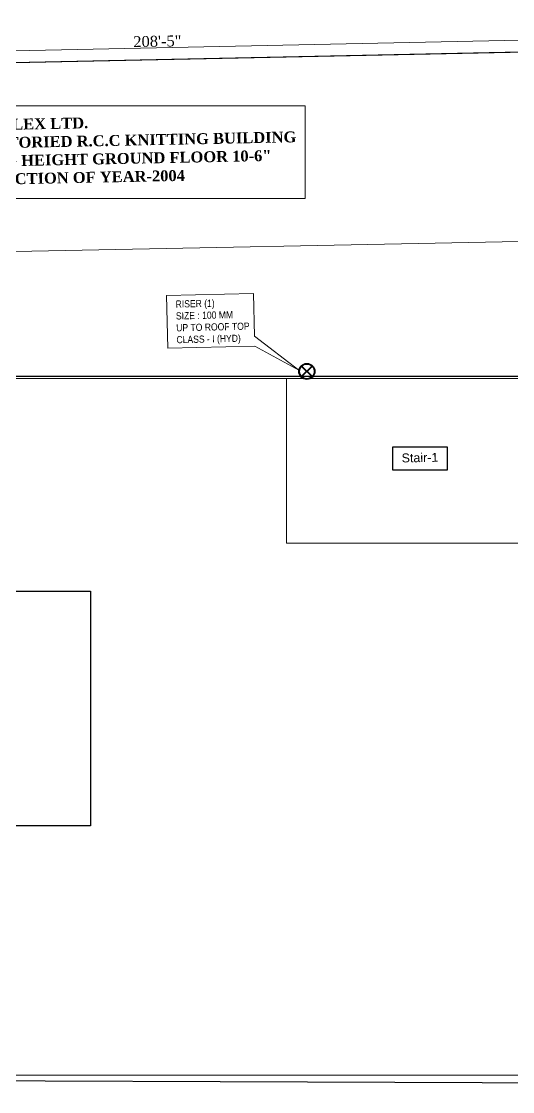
# Model space of a CAD drawing. Header units: inches. Extents: x -250485 to 735580, y -140410 to 288049.
# Drawn here: x 16110 to 16651, y 21268 to 22446 of the extents above; entities that cross this region are included whole.
import ezdxf

# ---------------------------------------------------------------- set-up
doc = ezdxf.new("R2010")
doc.units = ezdxf.units.IN
doc.header["$MEASUREMENT"] = 0
doc.header["$PDMODE"] = 35
doc.linetypes.add('CONTINOUS', pattern=[0])
doc.layers.get('0').update_dxf_attribs({"lineweight": 0})
doc.layers.get('Defpoints').update_dxf_attribs({"lineweight": 0})
for name, color, linetype, lineweight in [('AA-SECTION', 242, 'Continuous', 13), ('FF-SIAMESE CONNECTION', 1, 'Continuous', 25), ('FIRE TEX', 7, 'Continuous', 53), ('Layer1', 134, 'Continuous', 0), ('MS Pipe', 1, 'Continuous', 18), ('TEX', 7, 'Continuous', 0)]:
    doc.layers.add(name, color=color, linetype=linetype, lineweight=lineweight)
for name, color, linetype in [('Sprinklar Branch Pipe..', 10, 'Continuous'), ('sprinkler', 100, 'Continuous'), ('T2', 254, 'Continuous')]:
    doc.layers.add(name, color=color, linetype=linetype)
doc.styles.add('REG', font='times.ttf')
doc.styles.add('style1', font='arial.ttf')
doc.styles.add('ZIA', font='ARIALN.TTF', dxfattribs={"width": 1.05, "height": 10})
doc.dimstyles.new('Dim-Pres', dxfattribs={"dimtxt": 5.5, "dimasz": 2, "dimexe": 1.5, "dimexo": 1.5, "dimgap": 1, "dimtad": 3, "dimdec": 0, "dimzin": 3, "dimdsep": 46, "dimlunit": 4, "dimtxsty": 'REG', "dimblk": 'point', "dimcen": 2, "dimclrd": 256, "dimclre": 256, "dimclrt": 7, "dimadec": 0, "dimazin": 0, "dimtfac": 0.75, "dimtdec": 0, "dimtmove": 1, "dimatfit": 3, "dimldrblk": 'point', "dimfxl": 0, "dimtolj": 1, "dimtzin": 0, "dimlwd": -1, "dimlwe": -1, "dimarcsym": 1})

# ---------------------------------------------------------------- blocks, each defined once
blk = doc.blocks.new('hkhjhj')
at = {"layer": 'FIRE TEX'}
h = blk.add_hatch(color=1, dxfattribs=at)
h.paths.add_polyline_path([(-254795, 700848, 1), (-254755, 699094, 1)])
h.paths.add_polyline_path([(-254793, 700778, -1), (-254757, 699164, -1)], flags=16)
at = {"layer": 'sprinkler', "color": 1}
for radius in [877, 807]:
    blk.add_circle((-254775, 699971), radius, dxfattribs=at)
at = {"layer": 'T2', "color": 1, "linetype": 'Continuous', "lineweight": 40}
for p, q in [((-255359, 700527), (-254191, 699414)), ((-254196, 700533), (-255354, 699409))]:
    blk.add_line(p, q, dxfattribs=at)
blk = doc.blocks.new('dot')
at = {"color": 4}
for p, q in [((-1.5, 0), (1.5, 0)), ((0, 1.5), (0, -1.5))]:
    blk.add_line(p, q, dxfattribs=at)
at = {"color": 6, "const_width": 0.5}
blk.add_lwpolyline([(-0.25, 0, 1), (0.25, 0, 1)], format="xyb", close=True, dxfattribs=at)
blk = doc.blocks.new('point')
blk.add_blockref('dot', (0, 0))
blk = doc.blocks.new('*D343')
at = {"layer": 'Defpoints', "color": 0, "ltscale": 30, "transparency": 16777216}
for p in [(17510.3, 22443.2), (17510.6, 22429.9, -1.2), (15010.1, 22377.8, -1.2)]:
    blk.add_point(p, dxfattribs=at)
at = {"layer": 'Layer1', "ltscale": 30, "transparency": 16777216}
for p, q in [((15011.8, 22391.2), (17508.3, 22443.2)), ((17510.4, 22439.2), (17510.3, 22444.7)), ((15009.9, 22387.2), (15009.8, 22392.6))]:
    blk.add_line(p, q, dxfattribs=at)
at = {"layer": 'Layer1', "ltscale": 30, "transparency": 16777216, "xscale": 2, "yscale": 2, "zscale": 2}
for p, rotation in [((17510.3, 22443.2), 1.192759207115948), ((15009.8, 22391.1), 181.192759207116)]:
    blk.add_blockref('point', p, dxfattribs=dict(at, rotation=rotation))
at = {"layer": 'Layer1', "color": 7, "ltscale": 30, "transparency": 16777216, "insert": (16259.9, 22424.3), "char_height": 12, "attachment_point": 5, "rotation": 1.1928, "style": 'REG'}
blk.add_mtext('\\A1;208\'-5"', dxfattribs=at)
blk = doc.blocks.new('*D740')
at = {"layer": 'Defpoints', "color": 0, "ltscale": 30, "transparency": 16777216}
for p in [(14983.1, 21284.4, -1.2), (17482, 21274.7, -1.2), (17481.9, 21245.4)]:
    blk.add_point(p, dxfattribs=at)
at = {"layer": 'Layer1', "ltscale": 30, "transparency": 16777216}
for p, q in [((14983, 21259), (14983, 21253.5)), ((14985, 21255), (17479.9, 21245.4)), ((17481.9, 21249.4), (17481.9, 21243.9))]:
    blk.add_line(p, q, dxfattribs=at)
at = {"layer": 'Layer1', "ltscale": 30, "transparency": 16777216, "xscale": 2, "yscale": 2, "zscale": 2}
for p, rotation in [((14983, 21255), 179.7784332342381), ((17481.9, 21245.4), 359.7784332342382)]:
    blk.add_blockref('point', p, dxfattribs=dict(at, rotation=rotation))
at = {"layer": 'Layer1', "color": 7, "ltscale": 30, "transparency": 16777216, "insert": (16232.5, 21253.7), "char_height": 5, "attachment_point": 5, "rotation": 359.7784, "style": 'REG'}
blk.add_mtext('\\A1;208\'-3"', dxfattribs=at)

msp = doc.modelspace()

# ---------------------------------------------------------------- linework, layer by layer
at = {"layer": 'AA-SECTION', "color": 63, "lineweight": 25}
msp.add_lwpolyline([(16518.9, 21978), (16578.9, 21978), (16578.9, 21952.4), (16518.9, 21952.4)], close=True, dxfattribs=at)
at = {"layer": 'AA-SECTION', "color": 63, "lineweight": 25, "elevation": -48.6}
msp.add_lwpolyline([(15528.3, 21819.1), (16186.4, 21819.1), (16186.4, 21560.9), (15528.3, 21560.9)], close=True, dxfattribs=at)
at = {"layer": 'Layer1', "color": 5, "lineweight": 30, "ltscale": 30}
msp.add_line((17510.6, 22429.9, -2.4), (15010.1, 22377.8, -2.4), dxfattribs=at)
at = {"layer": 'Layer1', "ltscale": 30}
for p, q in [((15019, 22171.1, -2.4), (16719, 22205.2, -2.4)), ((15379.9, 22053.1, -1.2), (16692.9, 22053.1, -1.2)), ((16698, 21286.5, 24.3), (15041.3, 21286.5, 24.3))]:
    msp.add_line(p, q, dxfattribs=at)
at = {"layer": 'Layer1', "color": 1, "ltscale": 30, "elevation": -1.2}
msp.add_lwpolyline([(15010.1, 22377.8), (17510.6, 22429.9), (17501.8, 22072.7)], dxfattribs=at)
at = {"layer": 'Layer1', "color": 5, "lineweight": 30, "ltscale": 30, "elevation": -1.2}
msp.add_lwpolyline([(17494.2, 21768.2), (17482, 21274.7), (14983.1, 21284.4), (14998.2, 22089.1), (15003, 22089), (15010.1, 22377.8)], dxfattribs=at)
at = {"layer": 'Layer1', "ltscale": 30}
msp.add_lwpolyline([(15998.6, 22353.1), (16422.5, 22353.1), (16422.5, 22251.2), (15998.6, 22251.2)], close=True, dxfattribs=at)
at = {"layer": 'Layer1', "color": 1, "lineweight": 30, "ltscale": 30, "elevation": 0.7}
msp.add_lwpolyline([(15383.7, 22095.5), (15389.2, 22095.5), (15389.2, 22055.8), (16732.4, 22055.8)], dxfattribs=at)
at = {"layer": 'Layer1', "ltscale": 30, "elevation": -1.2}
msp.add_lwpolyline([(16698, 21876.9), (16698, 22053.1), (16402, 22053.1), (16402, 21871.9), (16698, 21871.9), (16698, 21876.9)], dxfattribs=at)
at = {"layer": 'MS Pipe', "color": 4, "elevation": 12.3}
for points in [[(16271.5, 22086.4), (16270.1, 22144.4), (16365.7, 22146.7)], [(16365.7, 22146.7), (16366.8, 22099.8)], [(16367.1, 22088.7), (16271.5, 22086.4)]]:
    msp.add_lwpolyline(points, dxfattribs=at)
at = {"layer": 'Sprinklar Branch Pipe..', "color": 4, "linetype": 'CONTINOUS', "lineweight": 5, "ltscale": 10000}
for q in [(16366.8, 22099.8, 12.3), (16367.1, 22088.7, 12.3)]:
    msp.add_line((16415.6, 22062.4, 0.7), q, dxfattribs=at)

# ---------------------------------------------------------------- block references
at = {"layer": 'T2', "color": 7, "linetype": 'Continuous', "lineweight": 5, "xscale": 0.0100800000000163, "yscale": 0.01008000000729226, "zscale": 0.0100800000000163}
msp.add_blockref('hkhjhj', (18992.5, 15005.3, 0.7), dxfattribs=at)

# ---------------------------------------------------------------- texts
at = {"layer": 'FF-SIAMESE CONNECTION', "color": 3, "insert": (16279.9, 22139, 12.3), "char_height": 7.843, "width": 100.311, "attachment_point": 1, "rotation": 1.3852, "style": 'ZIA'}
msp.add_mtext('{\\C7;RISER (1) \\PSIZE : 100 MM\\PUP TO ROOF TOP\\PCLASS - I (HYD)}', dxfattribs=at)
at = {"layer": 'TEX', "color": 7, "lineweight": 0, "ltscale": 30, "insert": (16013, 22337.2), "char_height": 17, "width": 404.335, "attachment_point": 1, "rotation": 1.1489, "style": 'style1'}
msp.add_mtext('{\\fTimes New Roman|b1|i0|c0|p18;\\H0.70588x;KNIT REFLEX LTD.\\P01 (One) STORIED R.C.C KNITTING BUILDING\\PBUILDING HEIGHT GROUND FLOOR 10-6"\\PCONSTRUCTION OF YEAR-2004}', dxfattribs=at)
at = {"layer": 'TEX', "lineweight": 0, "ltscale": 30, "insert": (16528.5, 21970.6), "char_height": 9.82, "width": 99.907, "attachment_point": 1, "rotation": 1.1489, "style": 'style1'}
msp.add_mtext('Stair-1', dxfattribs=at)

# ---------------------------------------------------------------- dimensions: what is measured, and where the dimension line sits
at = {"layer": 'Layer1', "ltscale": 30}
for p1, p2, distance, override, picture, middle in [((15010.1, 22377.8, -1.2), (17510.6, 22429.9, -1.2), 13.3, {"dimtxt": 12, "dimfxl": 4, "dimfxlon": 1}, '*D343', (16259.9, 22424.3)), ((14983.1, 21284.4, -1.2), (17482, 21274.7, -1.2), -29.3, {"dimtxt": 5, "dimfxl": 4, "dimfxlon": 1}, '*D740', (16232.5, 21253.7))]:
    dim = msp.add_aligned_dim(p1=p1, p2=p2, distance=distance, dimstyle='Dim-Pres', override=override, dxfattribs=at)
    dim.commit()
    dim.dimension.update_dxf_attribs({"geometry": picture, "text_midpoint": middle})

doc.saveas('drawing.dxf')
